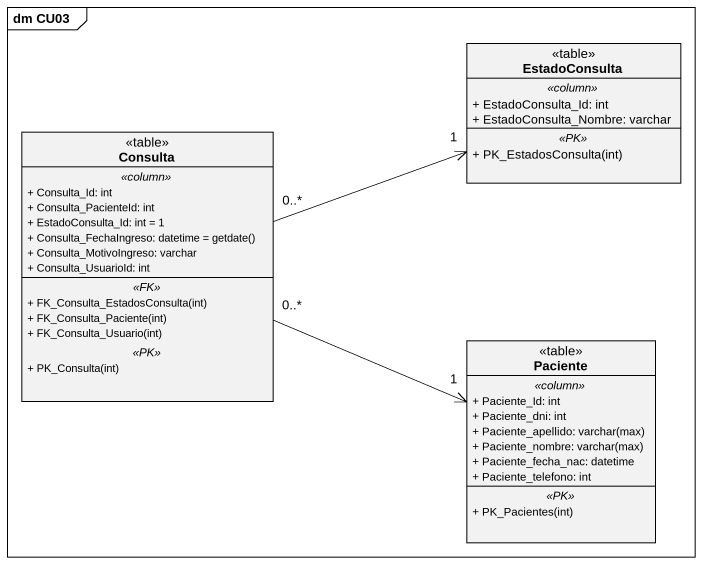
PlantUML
@startuml
mainframe dm CU03
hide circle
hide empty members
skinparam classAttributeIconSize 0
class EstadoConsulta <<table>> {
  .. <<column>> ..
  + EstadoConsulta_Id: int
  + EstadoConsulta_Nombre: varchar
  .. <<PK>> ..
  + PK_EstadosConsulta(int)
}
class Consulta <<table>> {
  .. <<column>> ..
  + Consulta_Id: int
  + Consulta_PacienteId: int
  + EstadoConsulta_Id: int = 1
  {field} + Consulta_FechaIngreso: datetime = getdate()
  + Consulta_MotivoIngreso: varchar
  + Consulta_UsuarioId: int
  .. <<FK>> ..
  + FK_Consulta_EstadosConsulta(int)
  + FK_Consulta_Paciente(int)
  + FK_Consulta_Usuario(int)
  .. <<PK>> ..
  + PK_Consulta(int)
}
class Paciente <<table>> {
  .. <<column>> ..
  + Paciente_Id: int
  + Paciente_dni: int
  {field} + Paciente_apellido: varchar(max)
  {field} + Paciente_nombre: varchar(max)
  + Paciente_fecha_nac: datetime
  + Paciente_telefono: int
  .. <<PK>> ..
  + PK_Pacientes(int)
}
Consulta "0..*" -right-> "1" EstadoConsulta
Consulta "0..*" -right-> "1" Paciente
@enduml
